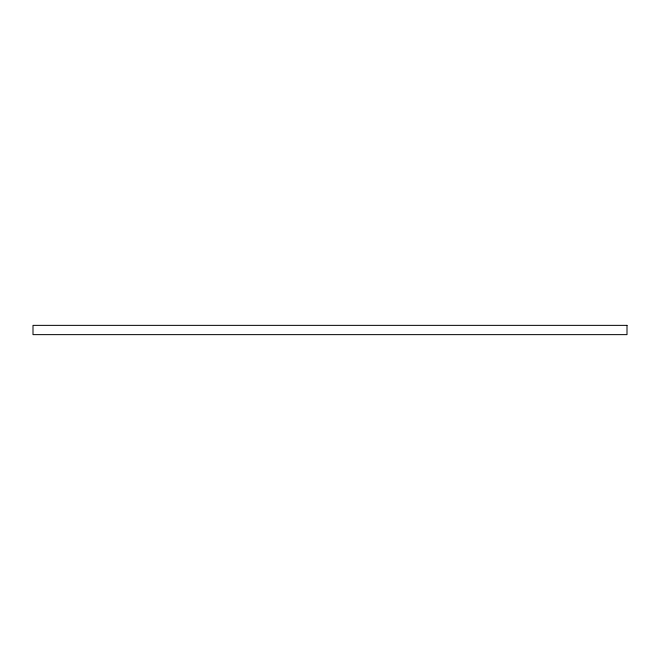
<?xml version="1.0" encoding="UTF-8"?>
<svg xmlns="http://www.w3.org/2000/svg" width="660" height="660" viewBox="0 0 660 660"><rect width="100%" height="100%" fill="white"/><g stroke="black" fill="none" stroke-linecap="round" stroke-linejoin="round"><path stroke-width="0.99" d="M627 325.363L33 325.363L33 334.637L627 334.637L627 325.363"/></g></svg>
